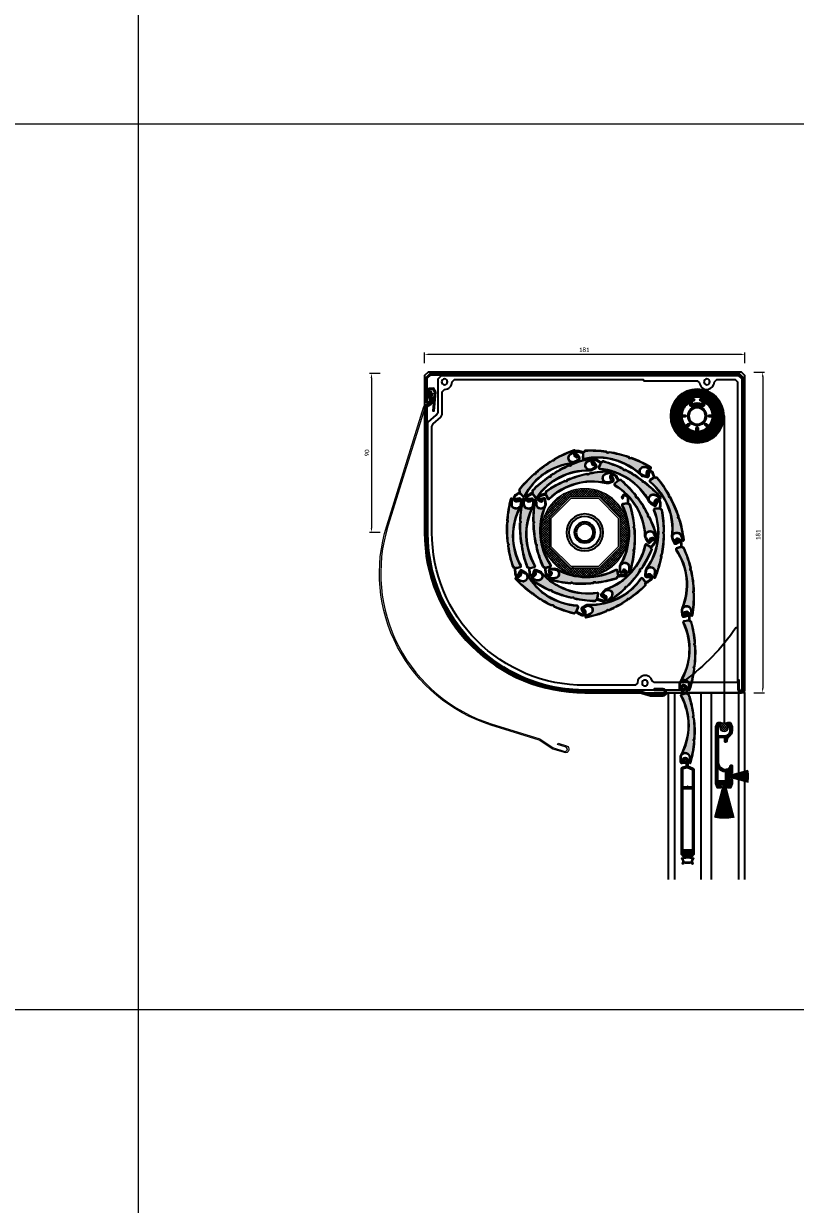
# Model space of a CAD drawing. Header units: millimetres. Extents: x 0 to 7790, y 0 to 17467.
# Drawn here: x 480 to 916, y 11908 to 12574 of the extents above; entities that cross this region are included whole.
import ezdxf

# ---------------------------------------------------------------- set-up
doc = ezdxf.new("R2010")
doc.units = ezdxf.units.MM
doc.header["$PDMODE"] = 35
doc.layers.get('0').update_dxf_attribs({"lineweight": 15})
for name, color, linetype, lineweight in [('_MB_kreskowanie_konstrukcje_0.09', 250, 'Continuous', 9), ('_MB_kreskowanie_pancerz_0.09', 137, 'Continuous', 9), ('_MB_kreskowanie_profile_0.09', 7, 'Continuous', 9), ('_MB_kreskowanie_tworzywo_0.09', 34, 'Continuous', 9), ('_MB_kreskowanie_uszczelki_0.09', 252, 'Continuous', 9), ('_MB_profile_0.25', 7, 'Continuous', 25), ('_MB_profile_stal_0.15', 181, 'Continuous', 15), ('_MB_profile_tworzywo_0.15', 33, 'Continuous', 15), ('_MB_ramka_0.15', 124, 'Continuous', 15), ('_MB_siatka_moskitiery_0.09', 141, 'Continuous', 9), ('_MB_solid', 7, 'Continuous', 9), ('_MB_uszczelki_0.15', 140, 'Continuous', 15), ('_MB_wymiar_detal_0.09', 94, 'Continuous', 9)]:
    doc.layers.add(name, color=color, linetype=linetype, lineweight=lineweight)
doc.layers.add('_MB_pomocnicze_niedrukowane', color=220, linetype='Continuous', lineweight=15, plot=False)
doc.styles.add('_MB_Calibri_Light_2.5', font='calibril.ttf', dxfattribs={"height": 2.5})
doc.dimstyles.new('_MB_detal', dxfattribs={"dimscale": 10, "dimtxt": 2.5, "dimasz": 2.5, "dimexe": 1, "dimexo": 1, "dimgap": 1.25, "dimtad": 1, "dimdsep": 46, "dimtxsty": '_MB_Calibri_Light_2.5', "dimcen": -2.5, "dimclrd": 256, "dimclre": 256, "dimclrt": 40, "dimazin": 0, "dimtfac": 0.2, "dimtmove": 1, "dimatfit": 1, "dimfxl": 5, "dimfxlon": 1, "dimtolj": 1, "dimlwd": -1, "dimlwe": -1, "dimarcsym": 0})

# ---------------------------------------------------------------- blocks, each defined once
blk = doc.blocks.new('*D437')
at = {"layer": '_MB_wymiar_detal_0.09', "transparency": 16777216}
for p, q in [((892.8, 12377.75), (898.8, 12377.75)), ((897.8, 12375.25), (897.8, 12199.25)), ((892.8, 12196.75), (898.8, 12196.75))]:
    blk.add_line(p, q, dxfattribs=at)
for points in [[(897.39, 12375.25), (898.22, 12375.25), (897.8, 12377.75)], [(897.39, 12199.25), (898.22, 12199.25), (897.8, 12196.75)]]:
    blk.add_solid(points, dxfattribs=at)
at = {"layer": 'Defpoints', "color": 0, "transparency": 16777216}
for p in [(885.8, 12377.75), (885.8, 12196.75), (897.8, 12196.75)]:
    blk.add_point(p, dxfattribs=at)
at = {"layer": '_MB_wymiar_detal_0.09', "color": 40, "transparency": 16777216, "insert": (895.28, 12285.87), "char_height": 2.5, "attachment_point": 5, "rotation": 90, "style": '_MB_Calibri_Light_2.5'}
blk.add_mtext('181', dxfattribs=at)
blk = doc.blocks.new('*D438')
at = {"layer": '_MB_wymiar_detal_0.09', "transparency": 16777216}
for p, q in [((706.8, 12382.75), (706.8, 12388.75)), ((885.3, 12387.75), (709.3, 12387.75)), ((887.8, 12382.75), (887.8, 12388.75))]:
    blk.add_line(p, q, dxfattribs=at)
for points in [[(709.3, 12388.17), (709.3, 12387.33), (706.8, 12387.75)], [(885.3, 12388.17), (885.3, 12387.33), (887.8, 12387.75)]]:
    blk.add_solid(points, dxfattribs=at)
at = {"layer": 'Defpoints', "color": 0, "transparency": 16777216}
for p in [(706.8, 12387.75), (706.8, 12375.73), (887.8, 12375.73)]:
    blk.add_point(p, dxfattribs=at)
at = {"layer": '_MB_wymiar_detal_0.09', "color": 40, "transparency": 16777216, "insert": (796.99, 12390.28), "char_height": 2.5, "attachment_point": 5, "style": '_MB_Calibri_Light_2.5'}
blk.add_mtext('181', dxfattribs=at)
blk = doc.blocks.new('*D439')
at = {"layer": '_MB_wymiar_detal_0.09', "transparency": 16777216}
for p, q in [((681.8, 12376.98), (675.8, 12376.98)), ((676.8, 12374.48), (676.8, 12289.73)), ((681.8, 12287.23), (675.8, 12287.23))]:
    blk.add_line(p, q, dxfattribs=at)
for points in [[(676.39, 12374.48), (677.22, 12374.48), (676.8, 12376.98)], [(676.39, 12289.73), (677.22, 12289.73), (676.8, 12287.23)]]:
    blk.add_solid(points, dxfattribs=at)
at = {"layer": 'Defpoints', "color": 0, "transparency": 16777216}
for p in [(710.3, 12376.98), (676.8, 12287.23), (707.55, 12287.23)]:
    blk.add_point(p, dxfattribs=at)
at = {"layer": '_MB_wymiar_detal_0.09', "color": 40, "transparency": 16777216, "insert": (674.28, 12332.11), "char_height": 2.5, "attachment_point": 5, "rotation": 90, "style": '_MB_Calibri_Light_2.5'}
blk.add_mtext('90', dxfattribs=at)
blk = doc.blocks.new("-BSP'180")
at = {"layer": '_MB_profile_0.25'}
blk.add_lwpolyline([(2.51, -180.98), (2, -180.98), (0, -178.98), (0, -1.98), (2, 0.02), (179, 0.02), (181, -1.98), (181, -90.48, -0.414214), (90.5, -180.98), (33.63, -180.98)], format="xyb", close=True, dxfattribs=at)
for points in [[(33.9, -180.98), (34.13, -180.85), (36.27, -179.62), (36.77, -179.48), (90.5, -179.48, 0.162411), (141.87, -162.72, 0.242761), (179.14, -90.48), (179.14, -42.3), (179.14, -28.42), (178.79, -28.02), (174.38, -24.22), (173.34, -22.58), (173.35, -13.17), (173.34, -3.84), (171.34, -1.84), (55.06, -1.84), (26.94, -1.84), (3.86, -1.84), (1.86, -3.84), (1.86, -12.67), (1.86, -180.84)], [(37.51, -175.2), (51.15, -175.2), (52.39, -174.27, -0.86563), (60.78, -175.48), (60.78, -175.5), (62.08, -176.8), (90.5, -176.8, 0.414214), (176.82, -90.48), (176.82, -30.76), (176.12, -29.25), (171.71, -25.44), (171.02, -23.93), (171.02, -11.07), (169.7, -9.77, -0.414214), (165.42, -5.48), (165.42, -5.47), (164.12, -4.17), (57.48, -4.17), (57.28, -4.37), (57.28, -4.77), (57.08, -4.97), (27.03, -4.97), (25.74, -6.08, -0.931945), (17.22, -5.48), (15.92, -4.17), (5.48, -4.17), (4.18, -5.47), (4.18, -57.47), (4.18, -140.85), (4.18, -146.04), (4.18, -175.2), (37.51, -175.2)], [(4.18, -144.34), (5.14, -144.34, 0.084747), (34.22, -174.22), (34.22, -175.2)]]:
    blk.add_lwpolyline(points, format="xyb", dxfattribs=at)
for centre, radius in [((21.5, -5.48), 1.65), ((169.7, -5.48), 1.65), ((90.5, -90.48), 10.4), ((90.5, -90.48), 9), ((90.5, -90.48), 5.9), ((90.5, -90.48), 5.82), ((90.5, -90.48), 4.81), ((56.5, -175.48), 1.65)]:
    blk.add_circle(centre, radius, dxfattribs=at)
blk = doc.blocks.new("-SK'G'180_a")
at = {"layer": '_MB_kreskowanie_profile_0.09'}
h = blk.add_hatch(dxfattribs=at)
h.set_pattern_fill('JIS_WOOD', color=256, scale=0.5)
h.set_pattern_definition([(45, (-89.75, 89.75), (-25, 25), [])])
h.paths.add_polyline_path([(87, 89), (89, 87), (89, 74.25), (88.55, 73.56), (87.75, 73.69), (87.54, 74.48), (88.88, 78.61), (88.15, 81.18), (85.5, 81.48), (84.21, 79.14), (85.13, 68.58), (85.88, 68.65), (84.96, 79.21), (85.84, 80.82), (87.67, 80.61), (88.17, 78.84), (86.82, 74.72, 1.171501), (89.75, 74.25), (89.75, 87.31), (87.31, 89.75), (-87.31, 89.75), (-89.75, 87.31), (-89.75, -75.61), (-89.79, -75.89), (-90.46, -81.36), (-90.5, -81.64), (-90.5, -88.5, 1), (-86.5, -88.5), (-86.5, -83.5), (-87.25, -83.5), (-87.25, -88.5), (-87.88, -89.58), (-89.12, -89.58), (-89.75, -88.5), (-89.75, -81.75), (-89.71, -81.47), (-89.04, -76), (-89, -75.71), (-89, 87), (-87, 89)])
at = {"layer": '_MB_solid'}
h = blk.add_hatch(color=256, dxfattribs=at)
h.dxf.hatch_style = 1
edge = h.paths.add_edge_path()
edge.add_line((-89.75, 87.31), (-89.75, -75.61))
edge.add_line((-89.75, -75.61), (-89.79, -75.89))
edge.add_line((-89.79, -75.89), (-90.46, -81.36))
edge.add_line((-90.46, -81.36), (-90.5, -81.64))
edge.add_line((-90.5, -81.64), (-90.5, -88.5))
edge.add_arc((-88.5, -88.5), 2, 180, 360)
edge.add_line((-86.5, -88.5), (-86.5, -83.5))
edge.add_line((-86.5, -83.5), (-87.25, -83.5))
edge.add_line((-87.25, -83.5), (-87.25, -88.5))
edge.add_line((-87.25, -88.5), (-87.88, -89.58))
edge.add_line((-87.88, -89.58), (-89.12, -89.58))
edge.add_line((-89.12, -89.58), (-89.75, -88.5))
edge.add_line((-89.75, -88.5), (-89.75, -81.75))
edge.add_line((-89.75, -81.75), (-89.71, -81.47))
edge.add_line((-89.71, -81.47), (-89.04, -76))
edge.add_line((-89.04, -76), (-89, -75.71))
edge.add_line((-89, -75.71), (-89, 87))
edge.add_line((-89, 87), (-87, 89))
edge.add_line((-87, 89), (87, 89))
edge.add_line((87, 89), (89, 87))
edge.add_line((89, 87), (89, 74.25))
edge.add_line((89, 74.25), (88.55, 73.56))
edge.add_line((88.55, 73.56), (87.75, 73.69))
edge.add_line((87.75, 73.69), (87.54, 74.48))
edge.add_line((87.54, 74.48), (88.88, 78.61))
edge.add_line((88.88, 78.61), (88.15, 81.18))
edge.add_line((88.15, 81.18), (85.5, 81.48))
edge.add_line((85.5, 81.48), (84.21, 79.14))
edge.add_line((84.21, 79.14), (85.13, 68.58))
edge.add_line((85.13, 68.58), (85.88, 68.65))
edge.add_line((85.88, 68.65), (84.96, 79.21))
edge.add_line((84.96, 79.21), (85.84, 80.82))
edge.add_line((85.84, 80.82), (87.67, 80.61))
edge.add_line((87.67, 80.61), (88.17, 78.84))
edge.add_line((88.17, 78.84), (86.82, 74.72))
edge.add_arc((88.25, 74.25), 1.5, 161.93701, 360)
edge.add_line((89.75, 74.25), (89.75, 87.31))
edge.add_line((89.75, 87.31), (87.31, 89.75))
edge.add_line((87.31, 89.75), (-87.31, 89.75))
edge.add_line((-87.31, 89.75), (-89.75, 87.31))
at = {"layer": '_MB_profile_0.25'}
blk.add_lwpolyline([(87.31, 89.75), (89.75, 87.31), (89.75, 74.25, -1.171501), (86.82, 74.72), (88.17, 78.84), (87.67, 80.61), (85.84, 80.82), (84.96, 79.21), (85.88, 68.65), (85.13, 68.58), (84.21, 79.14), (85.5, 81.48), (88.15, 81.18), (88.88, 78.61), (87.54, 74.48), (87.75, 73.69), (88.55, 73.56), (89, 74.25), (89, 87), (87, 89), (-87, 89), (-89, 87), (-89, -75.71), (-89.04, -76), (-89.71, -81.47), (-89.75, -81.75), (-89.75, -88.5), (-89.12, -89.58), (-87.88, -89.58), (-87.25, -88.5), (-87.25, -83.5), (-86.5, -83.5), (-86.5, -88.5, -1), (-90.5, -88.5), (-90.5, -81.64), (-90.46, -81.36), (-89.79, -75.89), (-89.75, -75.61), (-89.75, 87.31), (-87.31, 89.75)], format="xyb", close=True, dxfattribs=at)
blk = doc.blocks.new("-SKP'D'MKT'180")
at = {"layer": '_MB_kreskowanie_profile_0.09'}
h = blk.add_hatch(dxfattribs=at)
h.set_pattern_fill('JIS_WOOD', color=256, scale=0.125)
h.set_pattern_definition([(45, (-1690.61844, -243.74451), (-0.0625, 0.0625), [])])
h.paths.add_polyline_path([(22.44, 17.64, 0.267949), (22.22, 18.02), (21.79, 18.27, -0.300966), (21.66, 18.52), (21.82, 19.82), (21.64, 19.84), (21.48, 18.54, 0.300966), (21.69, 18.11), (22.12, 17.86, -0.267949), (22.25, 17.64), (22.25, 0, -0.414214), (0, -22.25), (-7.18, -22.25), (-7.25, -22.26), (-9.3, -22.86), (-9.38, -22.87), (-11.06, -22.87), (-11.33, -22.72), (-11.33, -22.41), (-11.06, -22.25), (-9.81, -22.25), (-9.81, -22.06), (-11.06, -22.06, 1), (-11.06, -23.06), (-9.35, -23.06), (-9.28, -23.05), (-7.22, -22.45), (-7.15, -22.44), (0, -22.44, 0.414214), (22.44, 0)])
at = {"layer": '_MB_solid'}
h = blk.add_hatch(color=256, dxfattribs=at)
h.dxf.hatch_style = 1
h.paths.add_polyline_path([(22.44, 17.64, 0.267949), (22.22, 18.02), (21.79, 18.27, -0.300966), (21.66, 18.52), (21.82, 19.82), (21.64, 19.84), (21.48, 18.54, 0.300966), (21.69, 18.11), (22.12, 17.86, -0.267949), (22.25, 17.64), (22.25, 0, -0.414214), (0, -22.25), (-7.18, -22.25), (-7.25, -22.26), (-9.3, -22.86), (-9.38, -22.87), (-11.06, -22.87), (-11.33, -22.72), (-11.33, -22.41), (-11.06, -22.25), (-9.81, -22.25), (-9.81, -22.06), (-11.06, -22.06, 1), (-11.06, -23.06), (-9.35, -23.06), (-9.28, -23.05), (-7.22, -22.45), (-7.15, -22.44), (0, -22.44, 0.414214), (22.44, 0)])
blk.add_line((-11.56, -22.56), (-11.56, -22.56))
at = {"layer": '_MB_profile_0.25'}
blk.add_lwpolyline([(-11.06, -22.87), (-9.38, -22.87), (-9.3, -22.86), (-7.25, -22.26), (-7.18, -22.25), (0, -22.25, 0.414214), (22.25, 0), (22.25, 17.64, 0.267949), (22.12, 17.86), (21.69, 18.11, -0.300966), (21.48, 18.54), (21.64, 19.84), (21.82, 19.82), (21.66, 18.52, 0.300966), (21.79, 18.27), (22.22, 18.02, -0.267949), (22.44, 17.64), (22.44, 0, -0.414214), (0, -22.44), (-7.15, -22.44), (-7.22, -22.45), (-9.28, -23.05), (-9.35, -23.06), (-11.06, -23.06, -1), (-11.06, -22.06), (-9.81, -22.06), (-9.81, -22.25), (-11.06, -22.25), (-11.33, -22.41), (-11.33, -22.72)], format="xyb", close=True, dxfattribs=at)
blk = doc.blocks.new("-SKP'D'MKT'180_rewizja")
at = {"layer": '_MB_pomocnicze_niedrukowane'}
blk.add_lwpolyline([(21.31, 19.6), (21.14, 19.54), (21.54, 18.29, 0.300966), (21.92, 17.99), (22.42, 17.95, -0.267949), (22.62, 17.81), (30.08, 1.82, -0.414214), (19.32, -27.75), (12.81, -30.78), (12.75, -30.82), (11.14, -32.24), (11.08, -32.28), (9.55, -32.99), (9.24, -32.96), (9.11, -32.68), (9.29, -32.43), (10.42, -31.9), (10.34, -31.73), (9.21, -32.26, 1), (9.63, -33.16), (11.19, -32.44), (11.25, -32.4), (12.85, -30.98), (12.91, -30.94), (19.39, -27.92, 0.414214), (30.25, 1.9), (22.79, 17.89, 0.267949), (22.43, 18.14), (21.94, 18.18, -0.300966), (21.72, 18.35)], format="xyb", close=True, dxfattribs=at)
blk = doc.blocks.new('-LDSM1200')
at = {"layer": '_MB_kreskowanie_uszczelki_0.09', "transparency": 33554687}
h = blk.add_hatch(dxfattribs=at)
h.set_pattern_fill('DOTS', color=256, scale=0.2, angle=45)
h.set_pattern_definition([(45, (17140.39994, -3396.97858), (-0.1122532015, 0.3367596045), [0, -0.3175])])
h.paths.add_polyline_path([(0, 2.4), (-1, 2.4), (-1, -2.4), (0, -2.4)])
at = {"layer": '_MB_uszczelki_0.15'}
for p, q in [((-1, 0.04), (-12, 0.24)), ((-1, 0), (-12, 0)), ((-1, 0), (-12, 0)), ((-1, 0.08), (-11.99, 0.49)), ((-1, 0.12), (-11.98, 0.73)), ((-0.99, 0.16), (-11.96, 0.98)), ((-0.99, 0.2), (-11.94, 1.22)), ((-0.99, 0.24), (-11.92, 1.47)), ((-0.98, 0.27), (-11.89, 1.71)), ((-0.98, 0.31), (-11.85, 1.95)), ((-1, 0.36), (-11.81, 2.19)), ((-1, 0.4), (-11.77, 2.44)), ((-1, 0.44), (-11.72, 2.68)), ((-1, 0.48), (-11.67, 2.92)), ((-1, 0.52), (-11.61, 3.15)), ((-1, 0.56), (-11.55, 3.39)), ((-1, -0.04), (-12, -0.24)), ((-1, -0.08), (-11.99, -0.49)), ((-1, -0.12), (-11.98, -0.73)), ((-0.99, -0.16), (-11.96, -0.98)), ((-0.99, -0.2), (-11.94, -1.22)), ((-0.99, -0.24), (-11.92, -1.47)), ((-0.98, -0.27), (-11.89, -1.71)), ((-0.98, -0.31), (-11.85, -1.95)), ((-1, -0.36), (-11.81, -2.19)), ((-1, -0.4), (-11.77, -2.44)), ((-1, -0.44), (-11.72, -2.68)), ((-1, -0.48), (-11.67, -2.92)), ((-1, -0.52), (-11.61, -3.15)), ((-1, -0.56), (-11.55, -3.39))]:
    blk.add_line(p, q, dxfattribs=at)
blk.add_lwpolyline([(-1, 2.4), (-1, -2.4), (0, -2.4), (0, 2.4)], close=True, dxfattribs=at)
blk = doc.blocks.new('-LDSM2000')
at = {"layer": '_MB_kreskowanie_uszczelki_0.09', "transparency": 33554687}
h = blk.add_hatch(dxfattribs=at)
h.set_pattern_fill('DOTS', color=256, scale=0.2, angle=45)
h.paths.add_polyline_path([(2.4, 0), (-2.4, 0), (-2.4, -1), (2.4, -1)])
at = {"layer": '_MB_uszczelki_0.15'}
for p, q in [((-0.56, -1), (-5.46, -19.28)), ((-0.52, -1), (-5.08, -19.38)), ((-0.48, -1), (-4.7, -19.47)), ((-0.44, -1), (-4.31, -19.56)), ((-0.4, -1), (-3.92, -19.63)), ((-0.36, -1), (-3.53, -19.7)), ((-0.32, -1), (-3.14, -19.76)), ((-0.28, -1), (-2.75, -19.82)), ((-0.24, -1), (-2.36, -19.87)), ((-0.2, -1), (-1.97, -19.91)), ((-0.16, -1), (-1.58, -19.94)), ((-0.12, -1), (-1.18, -19.97)), ((-0.08, -1), (-0.79, -19.99)), ((-0.04, -1), (-0.39, -20)), ((0, -1), (0, -20)), ((0, -1), (0, -20)), ((0.04, -1), (0.39, -20)), ((0.08, -1), (0.79, -19.99)), ((0.12, -1), (1.18, -19.97)), ((0.16, -1), (1.58, -19.94)), ((0.2, -1), (1.97, -19.91)), ((0.24, -1), (2.36, -19.87)), ((0.28, -1), (2.75, -19.82)), ((0.32, -1), (3.14, -19.76)), ((0.36, -1), (3.53, -19.7)), ((0.4, -1), (3.92, -19.63)), ((0.44, -1), (4.31, -19.56)), ((0.48, -1), (4.7, -19.47)), ((0.52, -1), (5.08, -19.38)), ((0.56, -1), (5.46, -19.28))]:
    blk.add_line(p, q, dxfattribs=at)
blk.add_lwpolyline([(-2.4, -1), (2.4, -1), (2.4, 0), (-2.4, 0)], close=True, dxfattribs=at)
blk = doc.blocks.new('-LDSMMKT')
at = {"layer": '_MB_kreskowanie_profile_0.09', "transparency": 33554687}
h = blk.add_hatch(dxfattribs=at)
h.set_pattern_fill('JIS_WOOD', color=256, scale=0.125)
h.set_pattern_definition([(45, (3858.51457, -1342.44006), (-0.0624999999, 0.0624999999), [])])
h.paths.add_polyline_path([(-0.19, -6.33, -0.27331), (-0.48, -5.92), (-0.56, -5.81), (-0.69, -5.81), (-0.76, -5.93), (-0.76, -6.88), (-0.69, -7), (-0.55, -7), (-0.48, -6.88), (-0.48, -6.69), (-0.08, -6.69), (-0.08, -8.09), (-0.48, -8.09), (-0.48, -7.91), (-0.55, -7.79), (-0.69, -7.79), (-0.76, -7.91), (-0.76, -8.37), (-0.75, -8.42), (-0.53, -9), (-0.46, -9.04), (-0.12, -9.04), (0, -8.97), (0, -8.84), (-0.12, -8.77), (-0.31, -8.77), (-0.31, -8.37), (1.09, -8.37), (1.09, -8.77), (0.91, -8.77), (0.79, -8.84), (0.79, -8.97), (0.91, -9.04), (1.24, -9.04), (1.31, -9), (1.54, -8.42), (1.54, -8.37), (1.54, -0.47), (1.54, -0.42), (1.31, 0.16), (1.24, 0.21), (0.91, 0.21), (0.79, 0.14), (0.79, 0), (0.91, -0.07), (1.1, -0.07), (1.27, -0.49), (1.27, -1.67), (0.24, -1.67, -0.414214), (-0.48, -0.94), (-0.48, -0.49), (-0.32, -0.07), (-0.12, -0.07), (0, 0), (0, 0.14), (-0.12, 0.21), (-0.46, 0.21), (-0.53, 0.16), (-0.75, -0.42), (-0.76, -0.47), (-0.76, -0.94, 0.267949), (-0.26, -1.81, -0.267949), (-0.01, -2.24), (-0.01, -2.37), (0.05, -2.51), (0.19, -2.57), (0.22, -2.57), (0.27, -2.52), (0.27, -1.94), (1.22, -1.94), (1.22, -5.42, -0.542272)])
h.paths.add_polyline_path([(0.19, -6.69, 0.25194), (1.27, -6.14), (1.27, -8.09), (0.19, -8.09)], flags=16)
at = {"layer": '_MB_solid', "transparency": 33554687}
h = blk.add_hatch(color=256, dxfattribs=at)
h.dxf.hatch_style = 1
h.paths.add_polyline_path([(0.24, -1.67, -0.414214), (-0.48, -0.94), (-0.48, -0.49), (-0.32, -0.07), (-0.12, -0.07), (0, 0), (0, 0.14), (-0.12, 0.21), (-0.46, 0.21), (-0.53, 0.16), (-0.75, -0.42), (-0.76, -0.47), (-0.76, -0.94, 0.267949), (-0.26, -1.81, -0.267949), (-0.01, -2.24), (-0.01, -2.37), (0.05, -2.51), (0.19, -2.57), (0.22, -2.57), (0.27, -2.52), (0.27, -1.94), (1.22, -1.94), (1.22, -5.42, -0.542272), (-0.19, -6.33, -0.27331), (-0.48, -5.92), (-0.56, -5.81), (-0.69, -5.81), (-0.76, -5.93), (-0.76, -6.88), (-0.69, -7), (-0.55, -7), (-0.48, -6.88), (-0.48, -6.69), (-0.08, -6.69), (-0.08, -8.09), (-0.48, -8.09), (-0.48, -7.91), (-0.55, -7.79), (-0.69, -7.79), (-0.76, -7.91), (-0.76, -8.37), (-0.75, -8.42), (-0.53, -9), (-0.46, -9.04), (-0.12, -9.04), (0, -8.97), (0, -8.84), (-0.12, -8.77), (-0.31, -8.77), (-0.31, -8.37), (1.09, -8.37), (1.09, -8.77), (0.91, -8.77), (0.79, -8.84), (0.79, -8.97), (0.91, -9.04), (1.24, -9.04), (1.31, -9), (1.54, -8.42), (1.54, -8.37), (1.54, -0.47), (1.54, -0.42), (1.31, 0.16), (1.24, 0.21), (0.91, 0.21), (0.79, 0.14), (0.79, 0), (0.91, -0.07), (1.1, -0.07), (1.27, -0.49), (1.27, -1.67)])
h.paths.add_polyline_path([(1.27, -6.14), (1.27, -8.09), (0.19, -8.09), (0.19, -6.69, 0.25194)], flags=16)
at = {"layer": '_MB_profile_0.25'}
for points in [[(1.22, -5.42, -0.542272), (-0.19, -6.33, -0.27331), (-0.48, -5.92), (-0.56, -5.81), (-0.69, -5.81), (-0.76, -5.93), (-0.76, -6.88), (-0.69, -7), (-0.55, -7), (-0.48, -6.88), (-0.48, -6.69), (-0.08, -6.69), (-0.08, -8.09), (-0.48, -8.09), (-0.48, -7.91), (-0.55, -7.79), (-0.69, -7.79), (-0.76, -7.91), (-0.76, -8.37), (-0.75, -8.42), (-0.53, -9), (-0.46, -9.04), (-0.12, -9.04), (0, -8.97), (0, -8.84), (-0.12, -8.77), (-0.31, -8.77), (-0.31, -8.37), (1.09, -8.37), (1.09, -8.77), (0.91, -8.77), (0.79, -8.84), (0.79, -8.97), (0.91, -9.04), (1.24, -9.04), (1.31, -9), (1.54, -8.42), (1.54, -8.37), (1.54, -0.47), (1.54, -0.42), (1.31, 0.16), (1.24, 0.21), (0.91, 0.21), (0.79, 0.14), (0.79, 0), (0.91, -0.07), (1.1, -0.07), (1.27, -0.49), (1.27, -1.67), (0.24, -1.67, -0.414214), (-0.48, -0.94), (-0.48, -0.49), (-0.32, -0.07), (-0.12, -0.07), (0, 0), (0, 0.14), (-0.12, 0.21), (-0.46, 0.21), (-0.53, 0.16), (-0.75, -0.42), (-0.76, -0.47), (-0.76, -0.94, 0.267949), (-0.26, -1.81, -0.267949), (-0.01, -2.24), (-0.01, -2.37), (0.05, -2.51), (0.19, -2.57), (0.22, -2.57), (0.27, -2.52), (0.27, -1.94), (1.22, -1.94)], [(0.19, -6.69), (0.19, -8.09), (1.27, -8.09), (1.27, -6.14, -0.25194)]]:
    blk.add_lwpolyline(points, format="xyb", close=True, dxfattribs=at)
at = {"xscale": 0.25, "yscale": 0.25, "zscale": 0.25}
for name, p in [('-LDSM1200', (-0.11, -7.39)), ('-LDSM2000', (0.39, -8.37))]:
    blk.add_blockref(name, p, dxfattribs=at)
blk = doc.blocks.new('-ZMKT_SKP_SIATKA')
at = {"layer": '_MB_kreskowanie_profile_0.09'}
h = blk.add_hatch(dxfattribs=at)
h.set_pattern_fill('JIS_WOOD', color=256, scale=0.5)
h.set_pattern_definition([(45, (-948.3354, -1726.18995), (-0.25, 0.25), [])])
h.paths.add_polyline_path([(2.12, 9.62), (1.65, 9.37), (1.59, 8.86), (1.98, 8.52), (2.87, 8.27), (3, 8.08), (3, 7.12), (2.73, 6.93, 0.189584), (-2.73, 6.93), (-3, 7.12), (-3, 8.08), (-2.87, 8.27), (-1.98, 8.52), (-1.58, 8.87), (-1.65, 9.38), (-2.12, 9.62, 0.123462), (-6.41, 7.48, 0.292274), (-9.48, -2.67, 0.253388), (-2.94, -9.4, 0.295398), (7.37, -6.53, 0.269947), (9.32, 3.19, 0.26189)])
h.paths.add_polyline_path([(4, 6.91), (4.77, 7.33, -0.221613), (8.69, 1.06), (8.19, 0.5), (6.75, 0.5), (6.32, 0.25), (6.32, -0.25), (6.75, -0.5), (8.19, -0.5), (8.69, -1.06, -0.136428), (6.89, -5.39), (6.14, -5.44), (5.13, -4.42), (4.64, -4.29), (4.29, -4.64), (4.42, -5.13), (5.44, -6.14), (5.39, -6.89, -0.136431), (1.06, -8.69), (0.5, -8.19), (0.5, -6.75), (0.25, -6.32), (-0.25, -6.32), (-0.5, -6.75), (-0.5, -8.19), (-1.06, -8.69, -0.136431), (-5.39, -6.89), (-5.44, -6.14), (-4.42, -5.13), (-4.29, -4.64), (-4.64, -4.29), (-5.13, -4.42), (-6.14, -5.44), (-6.89, -5.39, -0.136431), (-8.69, -1.06), (-8.19, -0.5), (-6.75, -0.5), (-6.32, -0.25), (-6.32, 0.25), (-6.75, 0.5), (-8.19, 0.5), (-8.69, 1.06, -0.221613), (-4.77, 7.33), (-4, 6.91), (-4, 5.77), (-3.24, 5.34, -0.279515), (3.24, 5.34), (4, 5.77)], flags=16)
h.paths.add_polyline_path([(5.5, 0, -1), (-5.5, 0, -1)], flags=0)
h.paths.add_polyline_path([(5, 0, -1), (-5, 0, -1)], flags=0)
h.paths.add_polyline_path([(4.49, 0, -1), (-4.49, 0, -1)], flags=0)
at = {"layer": '_MB_kreskowanie_tworzywo_0.09', "transparency": 33554687}
h = blk.add_hatch(dxfattribs=at)
h.set_pattern_fill('NET', color=256, scale=0.3, angle=45)
h.set_pattern_definition([(45, (-818.2728, -785.7955), (-0.6735192, 0.6735192), []), (135, (-818.2728, -785.7955), (-0.6735192, -0.6735192), [])])
h.paths.add_polyline_path([(-12.73, -175.71, 1), (-17.65, -175.71, 1)])
at = {"layer": '_MB_solid'}
h = blk.add_hatch(color=256, dxfattribs=at)
h.dxf.hatch_style = 1
h.paths.add_polyline_path([(2.12, 9.62), (1.65, 9.37), (1.59, 8.86), (1.98, 8.52), (2.87, 8.27), (3, 8.08), (3, 7.12), (2.73, 6.93, 0.189584), (-2.73, 6.93), (-3, 7.12), (-3, 8.08), (-2.87, 8.27), (-1.98, 8.52), (-1.58, 8.87), (-1.65, 9.38), (-2.12, 9.62, 0.123462), (-6.41, 7.48, 0.292274), (-9.48, -2.67, 0.253388), (-2.94, -9.4, 0.295398), (7.37, -6.53, 0.269947), (9.32, 3.19, 0.26189)])
h.paths.add_polyline_path([(3.24, 5.34), (4, 5.77), (4, 6.91), (4.77, 7.33, -0.221613), (8.69, 1.06), (8.19, 0.5), (6.75, 0.5), (6.32, 0.25), (6.32, -0.25), (6.75, -0.5), (8.19, -0.5), (8.69, -1.06, -0.136428), (6.89, -5.39), (6.14, -5.44), (5.13, -4.42), (4.64, -4.29), (4.29, -4.64), (4.42, -5.13), (5.44, -6.14), (5.39, -6.89, -0.136431), (1.06, -8.69), (0.5, -8.19), (0.5, -6.75), (0.25, -6.32), (-0.25, -6.32), (-0.5, -6.75), (-0.5, -8.19), (-1.06, -8.69, -0.136431), (-5.39, -6.89), (-5.44, -6.14), (-4.42, -5.13), (-4.29, -4.64), (-4.64, -4.29), (-5.13, -4.42), (-6.14, -5.44), (-6.89, -5.39, -0.136431), (-8.69, -1.06), (-8.19, -0.5), (-6.75, -0.5), (-6.32, -0.25), (-6.32, 0.25), (-6.75, 0.5), (-8.19, 0.5), (-8.69, 1.06, -0.221613), (-4.77, 7.33), (-4, 6.91), (-4, 5.77), (-3.24, 5.34, -0.279515)], flags=16)
h.paths.add_polyline_path([(5.5, 0, -1), (-5.5, 0, -1)], flags=0)
h.paths.add_polyline_path([(5, 0, -1), (-5, 0, -1)], flags=0)
h.paths.add_polyline_path([(4.49, 0, -1), (-4.49, 0, -1)], flags=0)
at = {"layer": '_MB_profile_0.25'}
blk.add_lwpolyline([(2.12, 9.62), (1.65, 9.37), (1.59, 8.86), (1.98, 8.52), (2.87, 8.27), (3, 8.08), (3, 7.12), (2.73, 6.93, 0.189584), (-2.73, 6.93), (-3, 7.12), (-3, 8.08), (-2.87, 8.27), (-1.98, 8.52), (-1.58, 8.87), (-1.65, 9.38), (-2.12, 9.62, 0.123462), (-6.41, 7.48, 0.292274), (-9.48, -2.67, 0.253388), (-2.94, -9.4, 0.295398), (7.37, -6.53, 0.269947), (9.32, 3.19, 0.26189), (2.12, 9.62)], format="xyb", close=True, dxfattribs=at)
blk.add_lwpolyline([(1.06, -8.69), (0.5, -8.19), (0.5, -6.75), (0.25, -6.32), (-0.25, -6.32), (-0.5, -6.75), (-0.5, -8.19), (-1.06, -8.69, -0.136431), (-5.39, -6.89), (-5.44, -6.14), (-4.42, -5.13), (-4.29, -4.64), (-4.64, -4.29), (-5.13, -4.42), (-6.14, -5.44), (-6.89, -5.39, -0.136431), (-8.69, -1.06), (-8.19, -0.5), (-6.75, -0.5), (-6.32, -0.25), (-6.32, 0.25), (-6.75, 0.5), (-8.19, 0.5), (-8.69, 1.06, -0.221613), (-4.77, 7.33), (-4, 6.91), (-4, 5.77), (-3.24, 5.34, -0.279515), (3.24, 5.34), (4, 5.77), (4, 6.91), (4.77, 7.33, -0.221613), (8.69, 1.06), (8.19, 0.5), (6.75, 0.5), (6.32, 0.25), (6.32, -0.25), (6.75, -0.5), (8.19, -0.5), (8.69, -1.06, -0.136428), (6.89, -5.39), (6.14, -5.44), (5.13, -4.42), (4.64, -4.29), (4.29, -4.64), (4.42, -5.13), (5.44, -6.14), (5.39, -6.89, -0.136431), (1.06, -8.69, -0.065529)], format="xyb", dxfattribs=at)
at = {"layer": '_MB_profile_tworzywo_0.15'}
for centre, radius in [((0, 0), 5.5), ((0, 0), 5), ((0, 0), 4.49), ((-15.19, -175.71), 2.46)]:
    blk.add_circle(centre, radius, dxfattribs=at)
at = {"layer": '_MB_siatka_moskitiery_0.09'}
for points in [[(-15.35, 0), (-15.35, -172.98), (-15.35, -173.25)], [(-15.05, -3.02), (-15.05, -172.87), (-15.05, -173.25)]]:
    blk.add_lwpolyline(points, dxfattribs=at)
for radius in [15.35, 14.85, 14.35, 13.85, 13.35, 12.85, 12.35, 11.85, 11.35, 10.85, 10.35]:
    blk.add_circle((0, 0), radius, dxfattribs=at)
blk = doc.blocks.new('-ZMKT_SKP')
blk.add_blockref('-ZMKT_SKP_SIATKA', (0, 0))
at = {"xscale": 4, "yscale": 4, "zscale": 4}
blk.add_blockref('-LDSMMKT', (-16.75, -173.81), dxfattribs=at)
blk = doc.blocks.new("-PW'40")
at = {"layer": '_MB_kreskowanie_tworzywo_0.09', "transparency": 33554687}
h = blk.add_hatch(dxfattribs=at)
h.set_pattern_fill('NET', color=256, scale=0.3, angle=315)
h.set_pattern_definition([(315, (17544.3199, -3264.4483), (0.67351921, 0.67351921), []), (45, (17544.3199, -3264.4483), (-0.67351921, 0.67351921), [])])
h.paths.add_polyline_path([(-24.62, 1.72, 0.014468), (-24.68, -0.29, 0.994043), (24.68, 0, 0.965686)])
h.paths.add_polyline_path([(-8.28, 20), (8.28, 20), (20, 8.28), (20, -8.28), (8.28, -20), (-8.28, -20), (-20, -8.28), (-20, 8.28)], flags=16)
h.paths.add_polyline_path([(-7.91, 19.1), (7.91, 19.1), (19.1, 7.91), (19.1, -7.91), (7.91, -19.1), (-7.91, -19.1), (-19.1, -7.91), (-19.1, 7.91)], flags=0)
h.paths.add_polyline_path([(10.5, 0, -1), (-10.5, 0, -1)], flags=0)
h.paths.add_polyline_path([(9.1, 0, -1), (-9.1, 0, -1)], flags=0)
h.paths.add_polyline_path([(5.75, 0, -1), (-5.75, 0, -1)], flags=0)
h.paths.add_polyline_path([(5.61, 0, -1), (-5.61, 0, -1)], flags=0)
h.paths.add_polyline_path([(4.6, 0, -1), (-4.6, 0, -1)], flags=0)
at = {"layer": '_MB_profile_tworzywo_0.15'}
blk.add_lwpolyline([(8.28, 20), (20, 8.28), (20, -8.28), (8.28, -20), (-8.28, -20), (-20, -8.28), (-20, 8.28), (-8.28, 20)], close=True, dxfattribs=at)
blk.add_circle((0, 0), 24.68, dxfattribs=at)
blk = doc.blocks.new('-SW40')
at = {"layer": '_MB_kreskowanie_konstrukcje_0.09', "transparency": 33554687}
h = blk.add_hatch(dxfattribs=at)
h.set_pattern_fill('STEEL', color=256, scale=0.8)
h.set_pattern_definition([(45, (0, 0), (-179.6, 179.6), []), (45, (0, 127), (-179.6, 179.6), [])])
h.paths.add_polyline_path([(-8.28, 20), (-20, 8.28), (-20, -8.28), (-8.28, -20), (8.28, -20), (20, -8.28), (20, 8.28), (8.28, 20)])
h.paths.add_polyline_path([(7.91, 19.1), (19.1, 7.91), (19.1, -7.91), (7.91, -19.1), (-7.91, -19.1), (-19.1, -7.91), (-19.1, 7.91), (-7.91, 19.1)], flags=16)
at = {"layer": '_MB_profile_stal_0.15'}
for points in [[(8.28, 20), (20, 8.28), (20, -8.28), (8.28, -20), (-8.28, -20), (-20, -8.28), (-20, 8.28), (-8.28, 20)], [(7.91, 19.1), (19.1, 7.91), (19.1, -7.91), (7.91, -19.1), (-7.91, -19.1), (-19.1, -7.91), (-19.1, 7.91), (-7.91, 19.1)]]:
    blk.add_lwpolyline(points, close=True, dxfattribs=at)
blk = doc.blocks.new('-PA39')
at = {"layer": '_MB_kreskowanie_pancerz_0.09', "transparency": 33554585}
h = blk.add_hatch(color=256, dxfattribs=at)
h.dxf.hatch_style = 1
h.paths.add_polyline_path([(0.08, -3.92), (0.08, -3.56), (-0.21, -3.35), (-2.42, -2.96), (-2.89, -2.68), (-3.08, -2.17), (-3.08, -2.73), (-3.21, -3.09), (-3.5, -3.33), (-3.76, -3.38), (-4.03, -3.45), (-4.19, -3.68, 0.044368), (-6.5, -15.3), (-6.22, -15.9), (-6.22, -16.32), (-6.65, -16.94, 0.042294), (-6.63, -28.24), (-6.25, -28.78), (-6.2, -29.27), (-6.47, -29.88, 0.044817), (-4.07, -41.65), (-3.94, -41.78), (-3.76, -41.75), (-3.68, -41.57), (-3.9, -38.71, -0.766351), (1.06, -37.37, -0.253133)])
at = {"layer": '_MB_kreskowanie_profile_0.09', "transparency": 33554687}
h = blk.add_hatch(dxfattribs=at)
h.set_pattern_fill('JIS_WOOD', color=256, scale=0.5)
h.paths.add_polyline_path([(0.34, -4.05, 0.502547), (-0.16, -3.05), (-2.37, -2.66, -0.36397), (-2.78, -2.17), (-2.78, -0.04, -0.246375), (-1.96, 1.52, -0.481874), (-0.32, 1.02), (-0.6, 0.91), (-0.35, 0.3, 1.048388), (0.49, 0.63), (0.24, 1.25, 0.482214), (-2.31, 2.01, 0.245225), (-3.38, -0.04, 0.000007), (-3.38, -2.73, -0.412816), (-3.73, -3.08, 0.182105), (-4.25, -3.25, 0.150998), (-4.48, -3.59, 0.044662), (-6.8, -15.35), (-6.5, -16.03), (-6.52, -16.22), (-6.95, -16.84, 0.042903), (-6.92, -28.35), (-6.55, -28.87), (-6.51, -29.24), (-6.78, -29.84, 0.045251), (-4.36, -41.73, 0.854235), (-3.38, -41.6), (-3.59, -38.89, -0.436263), (-1.25, -36.35, -0.415132), (1.12, -38.71), (1.12, -40.99, -0.414214), (0.72, -41.39), (-1.41, -41.02, 1.095607), (-1.48, -41.81), (0.64, -41.99, 0.438424), (1.72, -40.99), (1.72, -38.71, 0.132077), (1.32, -37.22, -0.253143)])
h.paths.add_polyline_path([(1.06, -37.38, 0.766975), (-3.9, -38.71), (-3.68, -41.57), (-3.76, -41.75), (-3.94, -41.78), (-4.07, -41.65, -0.044817), (-6.47, -29.88), (-6.2, -29.27), (-6.25, -28.78), (-6.63, -28.24, -0.042294), (-6.65, -16.94), (-6.22, -16.32), (-6.22, -15.9), (-6.5, -15.3, -0.044368), (-4.19, -3.68), (-4.03, -3.45), (-3.76, -3.38), (-3.5, -3.33), (-3.21, -3.09), (-3.08, -2.73), (-3.08, -2.17), (-2.89, -2.68), (-2.42, -2.96), (-0.21, -3.35), (0.08, -3.56), (0.08, -3.92, 0.253165)], flags=16)
at = {"layer": '_MB_solid', "transparency": 33554687}
h = blk.add_hatch(color=256, dxfattribs=at)
h.dxf.hatch_style = 1
h.paths.add_polyline_path([(-2.78, -0.04, -0.246375), (-1.96, 1.52, -0.481874), (-0.32, 1.02), (-0.6, 0.91), (-0.35, 0.3, 1.048388), (0.49, 0.63), (0.24, 1.25, 0.482214), (-2.31, 2.01, 0.245225), (-3.38, -0.04, 0.000007), (-3.38, -2.73, -0.412816), (-3.73, -3.08, 0.182105), (-4.25, -3.25, 0.150998), (-4.48, -3.59, 0.044662), (-6.8, -15.35), (-6.5, -16.03), (-6.52, -16.22), (-6.95, -16.84, 0.042903), (-6.92, -28.35), (-6.55, -28.87), (-6.51, -29.24), (-6.78, -29.84, 0.045251), (-4.36, -41.73, 0.854235), (-3.38, -41.6), (-3.59, -38.89, -0.436263), (-1.25, -36.35, -0.415132), (1.12, -38.71), (1.12, -40.99, -0.414214), (0.72, -41.39), (-1.41, -41.02, 1.095607), (-1.48, -41.81), (0.64, -41.99, 0.438424), (1.72, -40.99), (1.72, -38.71, 0.132077), (1.32, -37.22, -0.253143), (0.34, -4.05, 0.502547), (-0.16, -3.05), (-2.37, -2.66, -0.36397), (-2.78, -2.17)])
h.paths.add_polyline_path([(-3.08, -2.17), (-2.89, -2.68), (-2.42, -2.96), (-0.21, -3.35), (0.08, -3.56), (0.08, -3.92, 0.253165), (1.06, -37.38, 0.766975), (-3.9, -38.71), (-3.68, -41.57), (-3.76, -41.75), (-3.94, -41.78), (-4.07, -41.65, -0.044817), (-6.47, -29.88), (-6.2, -29.27), (-6.25, -28.78), (-6.63, -28.24, -0.042294), (-6.65, -16.94), (-6.22, -16.32), (-6.22, -15.9), (-6.5, -15.3, -0.044368), (-4.19, -3.68), (-4.03, -3.45), (-3.76, -3.38), (-3.5, -3.33), (-3.21, -3.09), (-3.08, -2.73)], flags=16)
at = {"layer": '_MB_profile_0.25'}
blk.add_lwpolyline([(-1.48, -41.81, -1.095607), (-1.41, -41.02), (0.72, -41.39, 0.414214), (1.12, -40.99), (1.12, -38.71, 0.415248), (-1.25, -36.35, 0.436263), (-3.59, -38.89), (-3.38, -41.6, -0.854235), (-4.36, -41.73, -0.045251), (-6.78, -29.84), (-6.51, -29.24), (-6.55, -28.87), (-6.92, -28.35, -0.042903), (-6.95, -16.84), (-6.52, -16.22), (-6.5, -16.03), (-6.8, -15.35, -0.044662), (-4.48, -3.59, -0.150998), (-4.25, -3.25, -0.182105), (-3.73, -3.08, 0.412816), (-3.38, -2.73, -0.000007), (-3.38, -0.04, -0.245225), (-2.31, 2.01, -0.482214), (0.24, 1.25), (0.49, 0.63, -1.048388), (-0.35, 0.3), (-0.6, 0.91), (-0.32, 1.02, 0.481874), (-1.96, 1.52, 0.246375), (-2.78, -0.04), (-2.78, -2.17, 0.36397), (-2.37, -2.66), (-0.16, -3.05, -0.502546), (0.34, -4.05, 0.253143), (1.32, -37.22, -0.132077), (1.72, -38.71), (1.72, -40.99, -0.438424), (0.64, -41.99)], format="xyb", close=True, dxfattribs=at)
blk.add_lwpolyline([(1.06, -37.38, 0.766663), (-3.9, -38.71), (-3.68, -41.57), (-3.76, -41.75), (-3.94, -41.78), (-4.07, -41.65, -0.044817), (-6.47, -29.88), (-6.2, -29.27), (-6.25, -28.78), (-6.63, -28.24, -0.042294), (-6.65, -16.94), (-6.22, -16.32), (-6.22, -15.9), (-6.5, -15.3, -0.044368), (-4.19, -3.68), (-4.03, -3.45), (-3.76, -3.38), (-3.5, -3.33), (-3.21, -3.09), (-3.08, -2.73), (-3.08, -2.17), (-2.89, -2.68), (-2.42, -2.96), (-0.21, -3.35), (0.08, -3.56), (0.08, -3.92, 0.253149), (1.06, -37.38)], format="xyb", dxfattribs=at)
blk = doc.blocks.new("-U1'LD")
at = {"layer": '_MB_kreskowanie_uszczelki_0.09', "transparency": 33554687}
h = blk.add_hatch(dxfattribs=at)
h.set_pattern_fill('DOTS', color=256, scale=0.2, angle=45)
h.set_pattern_definition([(45, (16177.79034, -5378.269), (-0.1122532015, 0.3367596045), [0, -0.3175])])
h.paths.add_polyline_path([(1.5, -1), (2.3, -1), (2.5, -0.8), (2.5, -0.2), (2.3, 0), (-2.3, 0), (-2.5, -0.2), (-2.5, -0.8), (-2.3, -1), (-1.5, -1), (-1, -1.5), (-1, -2.59), (-1.4, -3.08), (-3.3, -3.45), (-3.45, -3.73), (-2.68, -5.43), (-2.67, -5.57), (-3.12, -6.94), (-2.93, -7.2), (-2.61, -7.2), (-2.42, -7.06), (-2.29, -6.67), (-2.07, -6.54, 0.079556), (2.07, -6.54), (2.29, -6.67), (2.42, -7.06), (2.61, -7.2), (2.93, -7.2), (3.12, -6.94), (2.67, -5.57), (2.68, -5.43), (3.45, -3.73), (3.3, -3.45), (1.4, -3.08), (1, -2.59), (1, -1.5)])
h.paths.add_polyline_path([(2.3, -3.97), (2.45, -4.25), (1.93, -5.39), (1.92, -5.53), (1.95, -5.61), (1.79, -5.87, -0.072504), (-1.79, -5.87), (-1.95, -5.61), (-1.92, -5.53), (-1.93, -5.39), (-2.45, -4.25), (-2.3, -3.97), (-0.04, -3.52), (0.04, -3.52)], flags=16)
at = {"layer": '_MB_uszczelki_0.15'}
for points in [[(3.3, -3.45), (1.4, -3.08), (1, -2.59), (1, -1.5), (1.5, -1), (2.3, -1), (2.5, -0.8), (2.5, -0.3), (2.2, 0), (-2.2, 0), (-2.5, -0.3), (-2.5, -0.8), (-2.3, -1), (-1.5, -1), (-1, -1.5), (-1, -2.59), (-1.4, -3.08), (-3.3, -3.45), (-3.45, -3.73), (-2.68, -5.43), (-2.67, -5.57), (-3.12, -6.94), (-2.93, -7.2), (-2.61, -7.2), (-2.42, -7.06), (-2.29, -6.67), (-2.07, -6.54, 0.079556), (2.07, -6.54), (2.29, -6.67), (2.42, -7.06), (2.61, -7.2), (2.93, -7.2), (3.12, -6.94), (2.67, -5.57), (2.68, -5.43), (3.45, -3.73)], [(-0.04, -3.52), (-2.3, -3.97), (-2.45, -4.25), (-1.93, -5.39), (-1.92, -5.53), (-1.95, -5.61), (-1.79, -5.87, 0.072504), (1.79, -5.87), (1.95, -5.61), (1.92, -5.53), (1.93, -5.39), (2.45, -4.25), (2.3, -3.97), (0.04, -3.52)]]:
    blk.add_lwpolyline(points, format="xyb", dxfattribs=at)
for points in [[(0.04, -3.52), (-0.04, -3.52)], [(3.45, -3.73), (3.3, -3.45)]]:
    blk.add_lwpolyline(points, dxfattribs=at)
blk = doc.blocks.new('-LDG-E')
at = {"layer": '_MB_kreskowanie_profile_0.09', "transparency": 33554687}
h = blk.add_hatch(dxfattribs=at)
h.set_pattern_fill('JIS_WOOD', color=256, scale=0.5)
h.paths.add_polyline_path([(-2.87, -2.45), (-5.43, -3.51, 0.303347), (-6.05, -4.44), (-6.05, -52.3), (-5.65, -52.7), (-5.25, -53.1), (-4.35, -53.1), (-4, -52.9), (-4, -52.5), (-4.35, -52.3), (-5.05, -52.3), (-5.25, -52.1), (-5.25, -50.8), (-5.05, -50.6), (-2.55, -50.6), (-0.05, -50.6), (0.15, -50.8), (0.15, -52.1), (-0.05, -52.3), (-0.75, -52.3), (-1.1, -52.5), (-1.1, -52.9), (-0.75, -53.1), (0.15, -53.1), (0.55, -52.7), (0.95, -52.3), (0.95, -3.94, 0.339454), (0.21, -2.98), (-1.8, -2.44, -0.339454), (-1.95, -2.25), (-1.95, 0.9, -1), (-0.35, 0.9), (-0.35, 0.4, 1), (0.45, 0.4), (0.45, 0.9, 1), (-2.75, 0.9), (-2.75, -2.27, -0.303347)])
h.paths.add_polyline_path([(-2.44, -3.14), (-2.31, -3.13), (0, -3.75), (0.15, -3.94), (0.15, -14), (-0.05, -14.2), (-2.09, -14.2), (-2.39, -13.95), (-2.71, -13.95), (-3.01, -14.2), (-5.05, -14.2), (-5.25, -14), (-5.25, -4.44), (-5.13, -4.25)], flags=16)
h.paths.add_polyline_path([(-0.05, -15), (0.15, -15.2), (0.15, -49.6), (-0.05, -49.8), (-2.55, -49.8), (-5.05, -49.8), (-5.25, -49.6), (-5.25, -15.2), (-5.05, -15)], flags=16)
at = {"layer": '_MB_solid', "transparency": 33554687}
h = blk.add_hatch(color=256, dxfattribs=at)
h.dxf.hatch_style = 1
h.paths.add_polyline_path([(-6.05, -52.3), (-5.65, -52.7), (-5.25, -53.1), (-4.35, -53.1), (-4, -52.9), (-4, -52.5), (-4.35, -52.3), (-5.05, -52.3), (-5.25, -52.1), (-5.25, -50.8), (-5.05, -50.6), (-2.55, -50.6), (-0.05, -50.6), (0.15, -50.8), (0.15, -52.1), (-0.05, -52.3), (-0.75, -52.3), (-1.1, -52.5), (-1.1, -52.9), (-0.75, -53.1), (0.15, -53.1), (0.55, -52.7), (0.95, -52.3), (0.95, -3.94, 0.339454), (0.21, -2.98), (-1.8, -2.44, -0.339454), (-1.95, -2.25), (-1.95, 0.9, -1), (-0.35, 0.9), (-0.35, 0.4, 1), (0.45, 0.4), (0.45, 0.9, 1), (-2.75, 0.9), (-2.75, -2.27, -0.303347), (-2.87, -2.45), (-5.43, -3.51, 0.303347), (-6.05, -4.44)])
h.paths.add_polyline_path([(-5.05, -14.2), (-5.25, -14), (-5.25, -4.44), (-5.13, -4.25), (-2.44, -3.14), (-2.31, -3.13), (0, -3.75), (0.15, -3.94), (0.15, -14), (-0.05, -14.2), (-2.09, -14.2), (-2.39, -13.95), (-2.71, -13.95), (-3.01, -14.2)], flags=16)
h.paths.add_polyline_path([(-0.05, -15), (0.15, -15.2), (0.15, -49.6), (-0.05, -49.8), (-2.55, -49.8), (-5.05, -49.8), (-5.25, -49.6), (-5.25, -15.2), (-5.05, -15)], flags=16)
at = {"layer": '_MB_profile_0.25'}
blk.add_line((-1.15, 2.5), (-1.15, 2.5), dxfattribs=at)
blk.add_lwpolyline([(0.15, -52.1), (0.15, -50.8), (0.15, -52.1), (-0.05, -52.3), (-0.75, -52.3), (-1.1, -52.5), (-1.1, -52.9), (-0.75, -53.1), (0.15, -53.1), (0.55, -52.7), (0.95, -52.3), (0.95, -3.94, 0.339454), (0.21, -2.98), (-1.8, -2.44, -0.339454), (-1.95, -2.25), (-1.95, 0.9, -1), (-0.35, 0.9), (-0.35, 0.4, 1), (0.45, 0.4), (0.45, 0.9, 1), (-2.75, 0.9), (-2.75, -2.27, -0.303347), (-2.87, -2.45), (-5.43, -3.51, 0.303347), (-6.05, -4.44), (-6.05, -52.3), (-5.65, -52.7), (-5.25, -53.1), (-4.35, -53.1), (-4, -52.9), (-4, -52.5), (-4.35, -52.3), (-5.05, -52.3), (-5.25, -52.1), (-5.25, -50.8), (-5.05, -50.6), (-2.55, -50.6), (-0.05, -50.6), (0.15, -50.8)], format="xyb", dxfattribs=at)
for points in [[(-2.71, -13.95), (-2.39, -13.95), (-2.09, -14.2), (-0.05, -14.2), (0.15, -14), (0.15, -3.94), (0, -3.75), (-2.31, -3.13), (-2.44, -3.14), (-5.13, -4.25), (-5.25, -4.44), (-5.25, -14), (-5.05, -14.2), (-3.01, -14.2)], [(-5.25, -15.2), (-5.25, -49.6), (-5.05, -49.8), (-2.55, -49.8), (-0.05, -49.8), (0.15, -49.6), (0.15, -15.2), (-0.05, -15), (-5.05, -15)]]:
    blk.add_lwpolyline(points, close=True, dxfattribs=at)
blk.add_blockref("-U1'LD", (-2.55, -50.6))
blk = doc.blocks.new("-PA39_PPDO53_SKP'180")
for p, rotation in [((4.28, 42.73), 284.0410670679857), ((37.29, 18.36), 234.0347696138884), ((-5.12, 38.22), 301.7205558331788), ((30.55, 18.15), 241.2867221548404), ((-35.43, 32.34), 336.4592143944484), ((-14.98, 30.15), 327.5852778650159), ((23.9, 17.98), 252.6666360565293), ((-39.65, 16.53), 5.567682566355526), ((18.96, -22.36), 173.1498343547709), ((28.05, -22.72), 176.3046066198934), ((36.18, -22.73), 178.0385009170532), ((-51.3, -5.87), 352.6004035448273), ((-36.82, -4.31), 39.7081979608466), ((-21.59, -21.39), 88.87688895542706), ((-35.37, -24.37), 61.6257128295377), ((-10.66, -35.7), 108.3414433929157), ((0.87, -43.66), 120.3007518870889), ((-55.98, -46.98), 1.307149181750781), ((-54.48, -88.32), 358.4406356703183)]:
    blk.add_blockref('-PA39', p, dxfattribs=dict(rotation=rotation))
for name, p in [('-PA39', (-21.33, 19.09)), ('-LDG-E', (-55.55, -129.57))]:
    blk.add_blockref(name, p)
blk = doc.blocks.new('*U404')
at = {"layer": '_MB_profile_0.25'}
for points in [[(0, -105.46), (0, 0), (43.3, 0), (43.3, -105.46)], [(3.6, 0), (3.6, -105.46)], [(18.9, -105.46), (18.9, 0)], [(25, 0), (25, -105.46)], [(39.6, -105.46), (39.6, 0)]]:
    blk.add_lwpolyline(points, dxfattribs=at)
for name, p in [("-BSP'180", (0, 180.98)), ("-SK'G'180_a", (90.5, 90.5)), ('-ZMKT_SKP', (27, 156.21)), ("-PA39_PPDO53_SKP'180", (90.5, 90.5)), ("-PW'40", (90.5, 90.5)), ('-SW40', (90.5, 90.5))]:
    blk.add_blockref(name, p)
at = {"xscale": 3.999999999999998, "yscale": 3.999999999999998, "zscale": 3.999999999999998, "rotation": 352.3604701756191}
blk.add_blockref("-SKP'D'MKT'180_rewizja", (81.46, 102.77), dxfattribs=at)
at = {"xscale": 4, "yscale": 4, "zscale": 4}
blk.add_blockref("-SKP'D'MKT'180", (90.5, 90.48), dxfattribs=at)

msp = doc.modelspace()

# ---------------------------------------------------------------- linework, layer by layer
at = {"layer": '_MB_ramka_0.15'}
for points in [[(545, 14017.84), (545, 11517.84)], [(45.003, 12517.84), (1545, 12517.84)], [(45, 12017.84), (1545, 12017.84)]]:
    msp.add_lwpolyline(points, dxfattribs=at)

# ---------------------------------------------------------------- block references
at = {"xscale": -1}
msp.add_blockref('*U404', (887.802, 12196.749), dxfattribs=at)

# ---------------------------------------------------------------- dimensions: what is measured, and where the dimension line sits
at = {"layer": '_MB_wymiar_detal_0.09'}
for base, p1, p2, angle, picture, middle in [((706.802, 12387.749), (887.802, 12375.732), (706.802, 12375.732), 180, '*D438', (796.993, 12387.749)), ((897.802, 12196.749), (885.802, 12377.749), (885.802, 12196.749), 90, '*D437', (897.802, 12285.865))]:
    dim = msp.add_linear_dim(base=base, p1=p1, p2=p2, angle=angle, dimstyle='_MB_detal', override={"dimtol": 0, "dimlim": 0, "dimtp": 0.1, "dimtm": 0.1, "dimtfac": 0.71, "dimtdec": 2, "dimtolj": 0, "dimtzin": 8}, dxfattribs=at)
    dim.commit()
    dim.dimension.update_dxf_attribs({"geometry": picture, "text_midpoint": middle, "dimtype": 160})
dim = msp.add_linear_dim(base=(676.802, 12287.232), p1=(710.302, 12376.982), p2=(707.552, 12287.232), angle=90, text='90', dimstyle='_MB_detal', override={"dimtol": 0, "dimlim": 0, "dimtp": 0.1, "dimtm": 0.1, "dimtfac": 0.71, "dimtdec": 2, "dimtolj": 0, "dimtzin": 8}, dxfattribs=at)
dim.commit()
dim.dimension.update_dxf_attribs({"geometry": '*D439', "text_midpoint": (674.276, 12332.107)})

doc.saveas('drawing.dxf')
